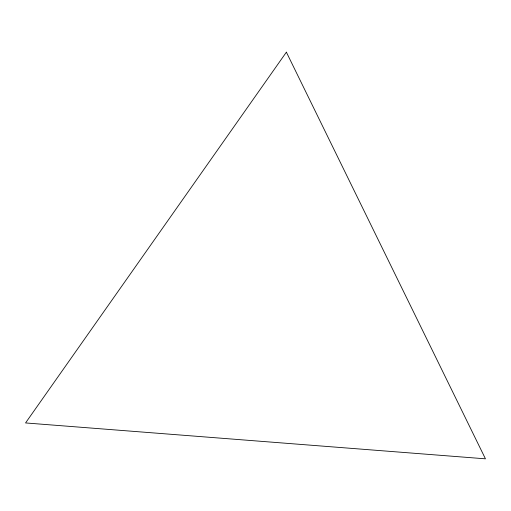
<?xml version="1.0" encoding="UTF-8"?>
<svg xmlns="http://www.w3.org/2000/svg" width="511" height="511" viewBox="0 0 511 511"><rect width="100%" height="100%" fill="white"/><g stroke="black" fill="none" stroke-linecap="round" stroke-linejoin="round"><path stroke-width="0.77" d="M286.377 52.173L25.55 422.942L485.45 458.827L286.377 52.173"/></g></svg>
